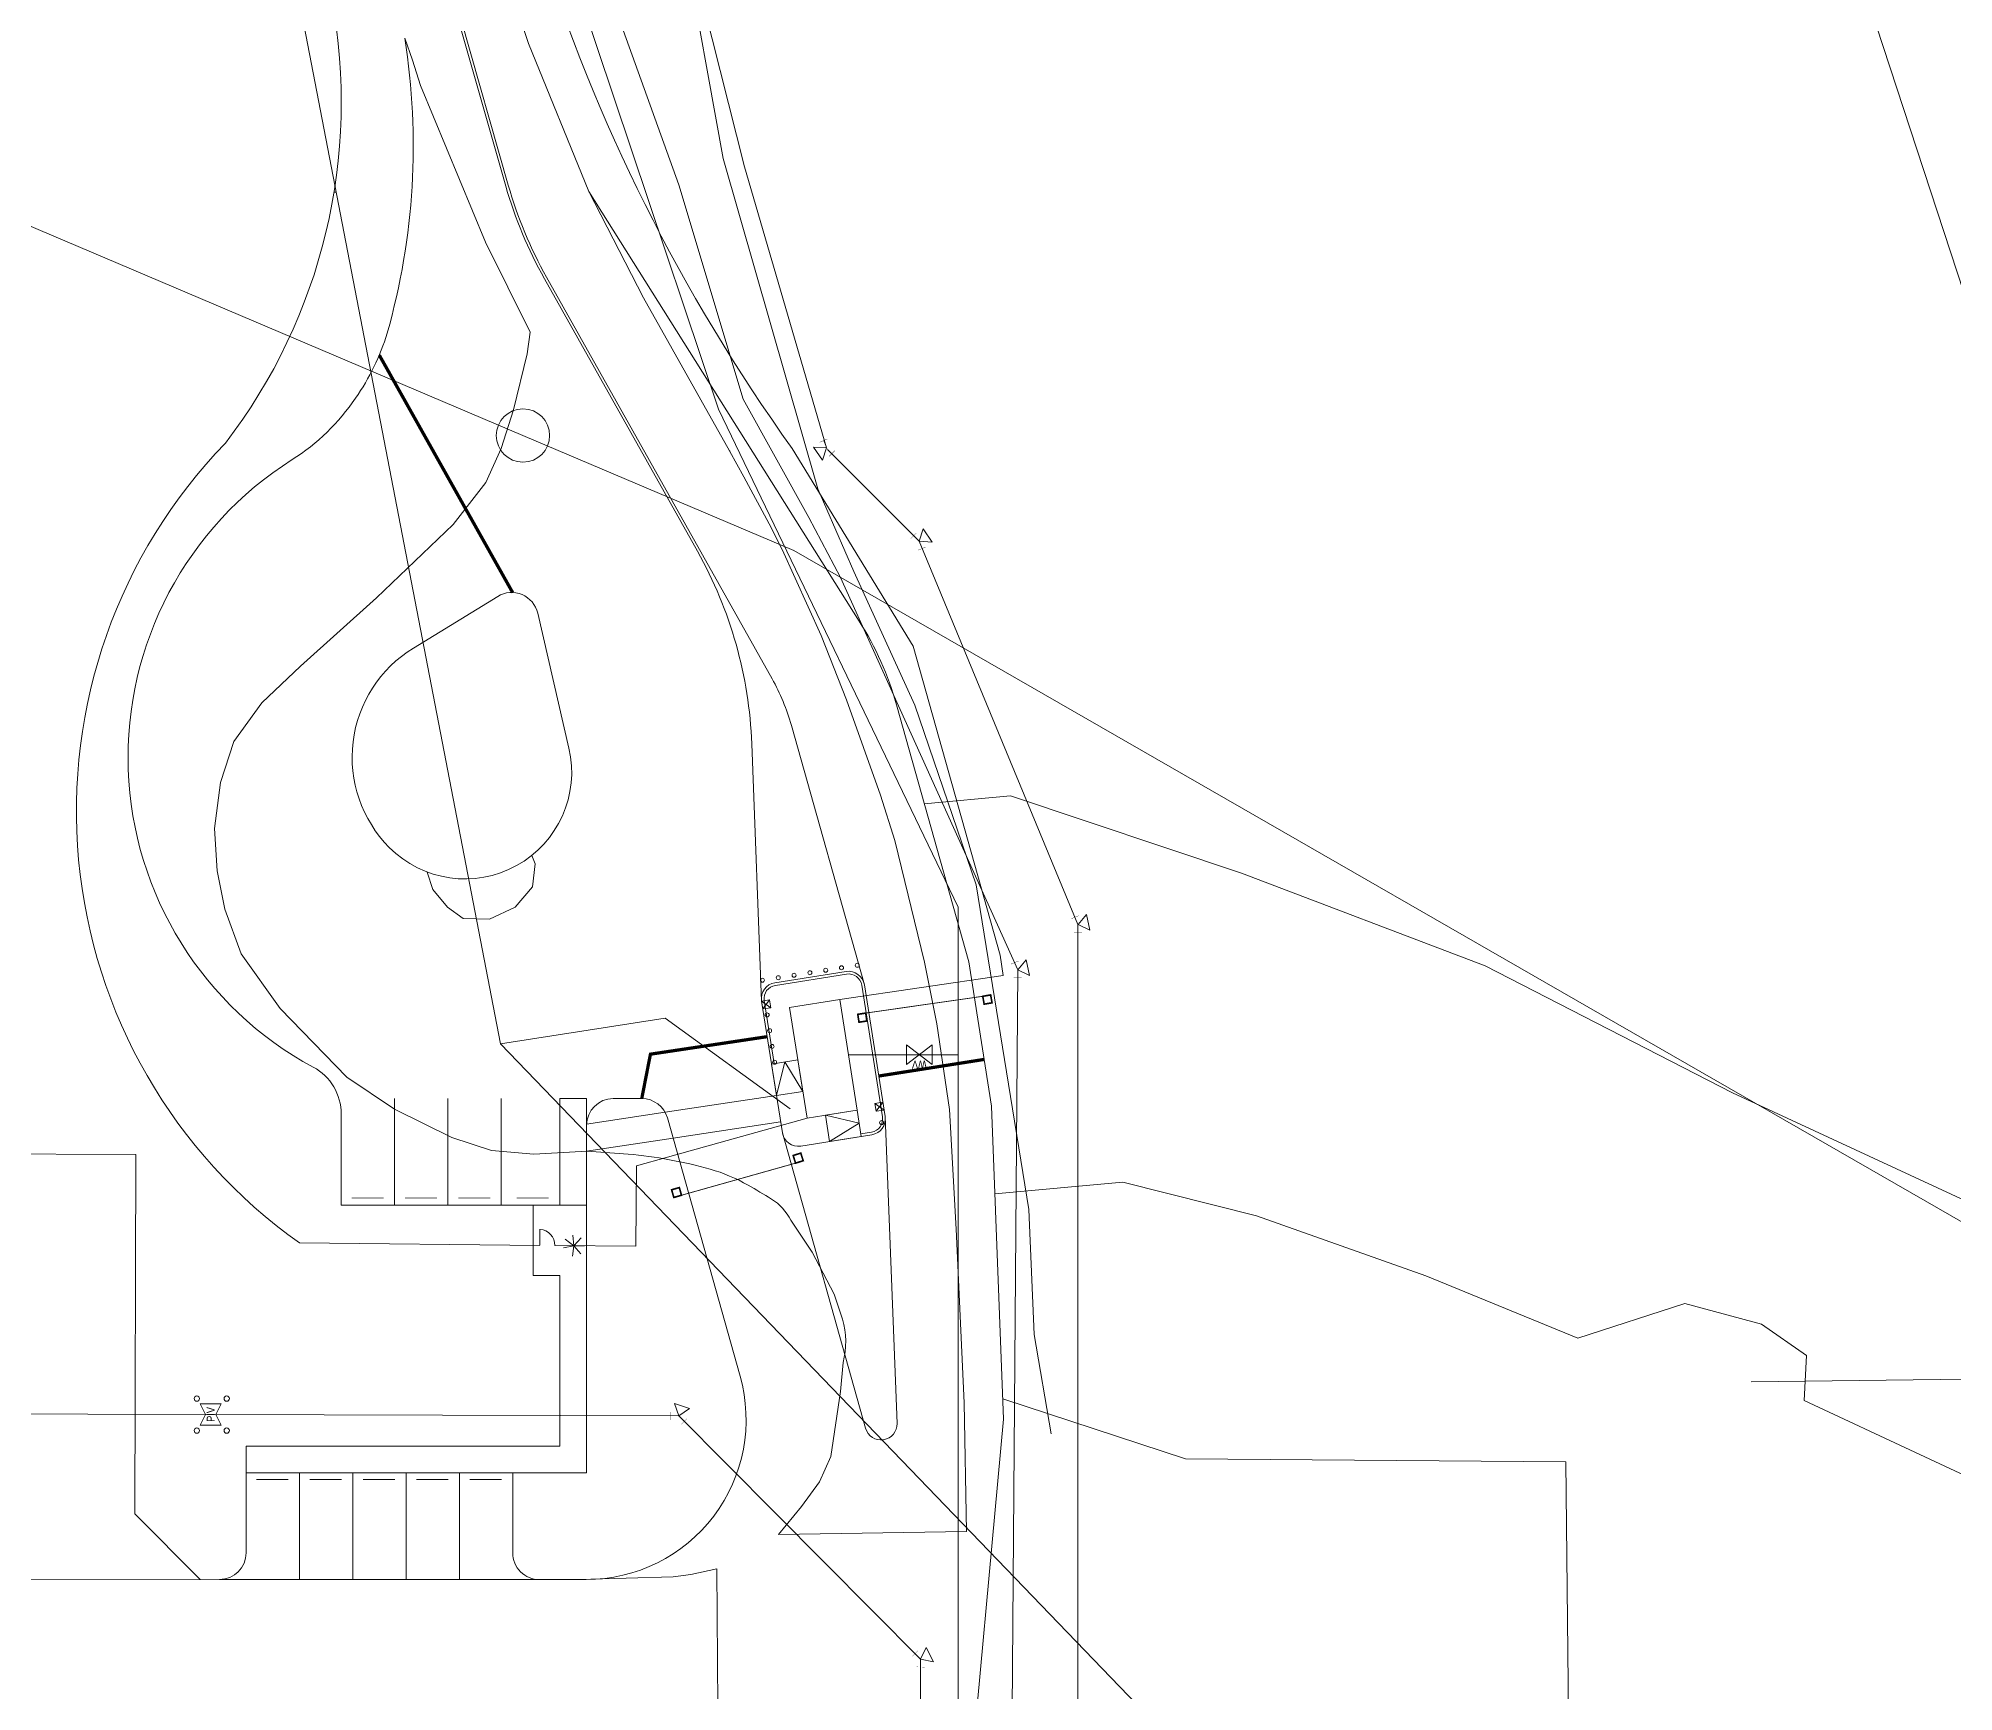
# Model space of a CAD drawing. Header units: feet. Extents: x 2383389 to 2386040, y 1992760 to 1995674.
# Drawn here: x 2384321.3 to 2384680.4, y 1994874.5 to 1995184.6 of the extents above; entities that cross this region are included whole.
import ezdxf
from ezdxf.enums import TextEntityAlignment as Align
from ezdxf.lldxf.tags import DXFTag

# ---------------------------------------------------------------- set-up
doc = ezdxf.new("R2010")
doc.units = ezdxf.units.FT
doc.header["$MEASUREMENT"] = 0
doc.linetypes.add('PHANTOM2', pattern=[1.25, 0.625, -0.125, 0.125, -0.125, 0.125, -0.125])
doc.layers.add('0 Feature Lines', color=90, linetype='Continuous')
doc.layers.add('CJ-TOPO-PIPE', color=11, linetype='PHANTOM2')
for name, color, linetype, lineweight, true_color in [('C-ANNO-PATT-ASPH', 1, 'Continuous', 0, 0xff0000), ('C-BLDG', 7, 'Continuous', 0, 0x2093fe), ('C-BLRD', 7, 'Continuous', 0, 0xff7fbf), ('C-EQUIP-GATE', 1, 'Continuous', 0, 0xff0000), ('C-FENC', 1, 'Fence', 0, 0xff0000), ('C-PRKG-CONC', 1, 'Continuous', 0, 0xff0000), ('C-PRKG-CURB-FACE', 2, 'Continuous', 0, 0xffff00), ('C-PRKG-STRP', 7, 'Continuous', 0, 0xadadad), ('C-SSWR-PIPE-06IN', 7, "UT-SWR6''", 0, 0x3f7f00), ('C-SSWR-PIPE-12IN', 7, "UT-SWR12''", 0, 0x3f7f00), ('C-SWLK', 1, 'Continuous', 0, 0xff0000), ('C-WATR-PIPE-02IN', 150, "UT-WATER2''", 0, 0x007fff), ('C-WATR-PIPE-10IN', 150, "UT-WATER10''", 0, 0x007fff), ('C-WATR-STRC', 150, 'Continuous', 0, 0x007fff), ('JM-ROAD', 5, 'Continuous', 0, 0x0000ff), ('V-COMM-FIBR-OPTC-UNDR', 30, 'UT-FO-X', 0, 0xff7f00), ('V-ESMT-UTIL', 1, 'DASHED8', 0, 0xff0000), ('V-PRKG-ASPH', 2, 'DASHED4', 0, 0xffff00), ('V-PRKG-GRVL', 7, 'DASHED4', 0, 0xadadad), ('V-STRM-PIPE', 100, 'UT-DRN-X', 0, 0x00ff3f)]:
    doc.layers.add(name, color=color, linetype=linetype, lineweight=lineweight, true_color=true_color)
for name, color, linetype, lineweight in [('C-FIRE-PIPE-06IN', 150, "UT-FIRE6''", 0), ('C-FIRE-PIPE-08IN', 150, 'UT-FIRE8', 0), ('C-FIRE-PIPE-12IN', 140, "UT-FIRE12''", 0), ('C-FIRE-STRC', 140, 'Continuous', 0), ('V-WATR-PIPE', 140, 'UT-WATR-X', 0)]:
    doc.layers.add(name, color=color, linetype=linetype, lineweight=lineweight)
doc.styles.add('_sys_ls_Arial Narrow', font='ARIALN.TTF', dxfattribs={"height": 1})
doc.styles.add('PFI_100', font='ARIALN.TTF', dxfattribs={"height": 0.03048})
tags = doc.linetypes.add('DASHED4', pattern=[0.1875, 0.125, -0.0625]).pattern_tags.tags
tags[6:7] = [DXFTag(74, 4), DXFTag(75, 0), DXFTag(340, '0'), DXFTag(46, 0.03937), DXFTag(50, 0.0), DXFTag(44, 0.0), DXFTag(45, 0.0)]
tags[4:5] = [DXFTag(74, 4), DXFTag(75, 0), DXFTag(340, '0'), DXFTag(46, 0.03937), DXFTag(50, 0.0), DXFTag(44, 0.0), DXFTag(45, 0.0)]
tags = doc.linetypes.add('DASHED8', pattern=[0.09375, 0.0625, -0.03125]).pattern_tags.tags
tags[6:7] = [DXFTag(74, 4), DXFTag(75, 0), DXFTag(340, '0'), DXFTag(46, 0.03937), DXFTag(50, 0.0), DXFTag(44, 0.0), DXFTag(45, 0.0)]
tags[4:5] = [DXFTag(74, 4), DXFTag(75, 0), DXFTag(340, '0'), DXFTag(46, 0.03937), DXFTag(50, 0.0), DXFTag(44, 0.0), DXFTag(45, 0.0)]
tags = doc.linetypes.add('Fence', pattern=[393.7, 393.7]).pattern_tags.tags
tags[4:5] = [DXFTag(74, 4), DXFTag(75, 0), DXFTag(340, '0'), DXFTag(46, 0.03937), DXFTag(50, 0.0), DXFTag(44, 0.0), DXFTag(45, 0.0)]
tags = doc.linetypes.add('UT-DRN-X', pattern='A,0.125,-0.0625,0.125,-0.0625,0.125,-0.0625,0.125,-0.0625,0.125,-0.0625,["D",_sys_ls_Arial Narrow,S=0.1,R=0,X=0,Y=-0.04],-0.15', length=1.0875).pattern_tags.tags
tags[31:32] = [DXFTag(74, 4), DXFTag(75, 0), DXFTag(340, '0'), DXFTag(46, 0.03937), DXFTag(50, 0.0), DXFTag(44, 0.0), DXFTag(45, 0.0)]
tags[20:21] = [DXFTag(74, 4), DXFTag(75, 0), DXFTag(340, '0'), DXFTag(46, 0.03937), DXFTag(50, 0.0), DXFTag(44, 0.0), DXFTag(45, 0.0)]
tags[18:19] = [DXFTag(74, 4), DXFTag(75, 0), DXFTag(340, '0'), DXFTag(46, 0.03937), DXFTag(50, 0.0), DXFTag(44, 0.0), DXFTag(45, 0.0)]
tags[16:17] = [DXFTag(74, 4), DXFTag(75, 0), DXFTag(340, '0'), DXFTag(46, 0.03937), DXFTag(50, 0.0), DXFTag(44, 0.0), DXFTag(45, 0.0)]
tags[14:15] = [DXFTag(74, 4), DXFTag(75, 0), DXFTag(340, '0'), DXFTag(46, 0.03937), DXFTag(50, 0.0), DXFTag(44, 0.0), DXFTag(45, 0.0)]
tags[12:13] = [DXFTag(74, 4), DXFTag(75, 0), DXFTag(340, '0'), DXFTag(46, 0.03937), DXFTag(50, 0.0), DXFTag(44, 0.0), DXFTag(45, 0.0)]
tags[10:11] = [DXFTag(74, 4), DXFTag(75, 0), DXFTag(340, '0'), DXFTag(46, 0.03937), DXFTag(50, 0.0), DXFTag(44, 0.0), DXFTag(45, 0.0)]
tags[8:9] = [DXFTag(74, 4), DXFTag(75, 0), DXFTag(340, '0'), DXFTag(46, 0.03937), DXFTag(50, 0.0), DXFTag(44, 0.0), DXFTag(45, 0.0)]
tags[6:7] = [DXFTag(74, 4), DXFTag(75, 0), DXFTag(340, '0'), DXFTag(46, 0.03937), DXFTag(50, 0.0), DXFTag(44, 0.0), DXFTag(45, 0.0)]
tags[4:5] = [DXFTag(74, 4), DXFTag(75, 0), DXFTag(340, '0'), DXFTag(46, 0.03937), DXFTag(50, 0.0), DXFTag(44, 0.0), DXFTag(45, 0.0)]
tags = doc.linetypes.add("UT-FIRE12''", pattern='A,1.25,-0.05,["12\'\'F",_sys_ls_Arial Narrow,S=0.1,R=0,X=-0.05,Y=-0.04],-0.2', length=1.5).pattern_tags.tags
tags[15:16] = [DXFTag(74, 4), DXFTag(75, 0), DXFTag(340, '0'), DXFTag(46, 0.03937), DXFTag(50, 0.0), DXFTag(44, 0.0), DXFTag(45, 0.0)]
tags[4:5] = [DXFTag(74, 4), DXFTag(75, 0), DXFTag(340, '0'), DXFTag(46, 0.03937), DXFTag(50, 0.0), DXFTag(44, 0.0), DXFTag(45, 0.0)]
tags = doc.linetypes.add("UT-FIRE6''", pattern='A,1.25,-0.05,["6\'\'F",_sys_ls_Arial Narrow,S=0.1,R=0,X=-0.025,Y=-0.04],-0.2', length=1.5).pattern_tags.tags
tags[15:16] = [DXFTag(74, 4), DXFTag(75, 0), DXFTag(340, '0'), DXFTag(46, 0.03937), DXFTag(50, 0.0), DXFTag(44, 0.0), DXFTag(45, 0.0)]
tags[4:5] = [DXFTag(74, 4), DXFTag(75, 0), DXFTag(340, '0'), DXFTag(46, 0.03937), DXFTag(50, 0.0), DXFTag(44, 0.0), DXFTag(45, 0.0)]
tags = doc.linetypes.add('UT-FIRE8', pattern='A,1.25,-0.05,["8\'\'F",_sys_ls_Arial Narrow,S=0.1,R=0,X=-0.025,Y=-0.04],-0.2', length=1.5).pattern_tags.tags
tags[15:16] = [DXFTag(74, 4), DXFTag(75, 0), DXFTag(340, '0'), DXFTag(46, 0.03937), DXFTag(50, 0.0), DXFTag(44, 0.0), DXFTag(45, 0.0)]
tags[4:5] = [DXFTag(74, 4), DXFTag(75, 0), DXFTag(340, '0'), DXFTag(46, 0.03937), DXFTag(50, 0.0), DXFTag(44, 0.0), DXFTag(45, 0.0)]
tags = doc.linetypes.add('UT-FO-X', pattern='A,0.125,-0.0625,0.125,-0.0625,0.125,-0.0625,0.125,-0.0625,0.125,-0.0625,["FO",_sys_ls_Arial Narrow,S=0.1,R=0,X=-0.025,Y=-0.04],-0.25', length=1.1875).pattern_tags.tags
tags[31:32] = [DXFTag(74, 4), DXFTag(75, 0), DXFTag(340, '0'), DXFTag(46, 0.03937), DXFTag(50, 0.0), DXFTag(44, 0.0), DXFTag(45, 0.0)]
tags[20:21] = [DXFTag(74, 4), DXFTag(75, 0), DXFTag(340, '0'), DXFTag(46, 0.03937), DXFTag(50, 0.0), DXFTag(44, 0.0), DXFTag(45, 0.0)]
tags[18:19] = [DXFTag(74, 4), DXFTag(75, 0), DXFTag(340, '0'), DXFTag(46, 0.03937), DXFTag(50, 0.0), DXFTag(44, 0.0), DXFTag(45, 0.0)]
tags[16:17] = [DXFTag(74, 4), DXFTag(75, 0), DXFTag(340, '0'), DXFTag(46, 0.03937), DXFTag(50, 0.0), DXFTag(44, 0.0), DXFTag(45, 0.0)]
tags[14:15] = [DXFTag(74, 4), DXFTag(75, 0), DXFTag(340, '0'), DXFTag(46, 0.03937), DXFTag(50, 0.0), DXFTag(44, 0.0), DXFTag(45, 0.0)]
tags[12:13] = [DXFTag(74, 4), DXFTag(75, 0), DXFTag(340, '0'), DXFTag(46, 0.03937), DXFTag(50, 0.0), DXFTag(44, 0.0), DXFTag(45, 0.0)]
tags[10:11] = [DXFTag(74, 4), DXFTag(75, 0), DXFTag(340, '0'), DXFTag(46, 0.03937), DXFTag(50, 0.0), DXFTag(44, 0.0), DXFTag(45, 0.0)]
tags[8:9] = [DXFTag(74, 4), DXFTag(75, 0), DXFTag(340, '0'), DXFTag(46, 0.03937), DXFTag(50, 0.0), DXFTag(44, 0.0), DXFTag(45, 0.0)]
tags[6:7] = [DXFTag(74, 4), DXFTag(75, 0), DXFTag(340, '0'), DXFTag(46, 0.03937), DXFTag(50, 0.0), DXFTag(44, 0.0), DXFTag(45, 0.0)]
tags[4:5] = [DXFTag(74, 4), DXFTag(75, 0), DXFTag(340, '0'), DXFTag(46, 0.03937), DXFTag(50, 0.0), DXFTag(44, 0.0), DXFTag(45, 0.0)]
tags = doc.linetypes.add("UT-SWR12''", pattern='A,1.25,-0.1,["12\'\' SS",_sys_ls_Arial Narrow,S=0.1,R=0,X=-0.09,Y=-0.04],-0.325', length=1.675).pattern_tags.tags
tags[15:16] = [DXFTag(74, 4), DXFTag(75, 0), DXFTag(340, '0'), DXFTag(46, 0.03937), DXFTag(50, 0.0), DXFTag(44, 0.0), DXFTag(45, 0.0)]
tags[4:5] = [DXFTag(74, 4), DXFTag(75, 0), DXFTag(340, '0'), DXFTag(46, 0.03937), DXFTag(50, 0.0), DXFTag(44, 0.0), DXFTag(45, 0.0)]
tags = doc.linetypes.add("UT-SWR6''", pattern='A,1.25,-0.1,["6\'\' SS",_sys_ls_Arial Narrow,S=0.1,R=0,X=-0.08,Y=-0.04],-0.25', length=1.6).pattern_tags.tags
tags[15:16] = [DXFTag(74, 4), DXFTag(75, 0), DXFTag(340, '0'), DXFTag(46, 0.03937), DXFTag(50, 0.0), DXFTag(44, 0.0), DXFTag(45, 0.0)]
tags[4:5] = [DXFTag(74, 4), DXFTag(75, 0), DXFTag(340, '0'), DXFTag(46, 0.03937), DXFTag(50, 0.0), DXFTag(44, 0.0), DXFTag(45, 0.0)]
tags = doc.linetypes.add("UT-WATER10''", pattern='A,1.25,-0.05,["10\'\'W",_sys_ls_Arial Narrow,S=0.1,R=0,X=-0.025,Y=-0.04],-0.3', length=1.6).pattern_tags.tags
tags[15:16] = [DXFTag(74, 4), DXFTag(75, 0), DXFTag(340, '0'), DXFTag(46, 0.03937), DXFTag(50, 0.0), DXFTag(44, 0.0), DXFTag(45, 0.0)]
tags[4:5] = [DXFTag(74, 4), DXFTag(75, 0), DXFTag(340, '0'), DXFTag(46, 0.03937), DXFTag(50, 0.0), DXFTag(44, 0.0), DXFTag(45, 0.0)]
tags = doc.linetypes.add("UT-WATER2''", pattern='A,1.25,-0.05,["2\'\'W",_sys_ls_Arial Narrow,S=0.1,R=0,X=-0.025,Y=-0.04],-0.2', length=1.5).pattern_tags.tags
tags[15:16] = [DXFTag(74, 4), DXFTag(75, 0), DXFTag(340, '0'), DXFTag(46, 0.03937), DXFTag(50, 0.0), DXFTag(44, 0.0), DXFTag(45, 0.0)]
tags[4:5] = [DXFTag(74, 4), DXFTag(75, 0), DXFTag(340, '0'), DXFTag(46, 0.03937), DXFTag(50, 0.0), DXFTag(44, 0.0), DXFTag(45, 0.0)]
tags = doc.linetypes.add('UT-WATR-X', pattern='A,0.125,-0.0625,0.125,-0.0625,0.125,-0.0625,0.125,-0.0625,0.125,-0.0625,["W",_sys_ls_Arial Narrow,S=0.1,R=0,X=-0.01,Y=-0.04],-0.15', length=1.0875).pattern_tags.tags
tags[31:32] = [DXFTag(74, 4), DXFTag(75, 0), DXFTag(340, '0'), DXFTag(46, 0.03937), DXFTag(50, 0.0), DXFTag(44, 0.0), DXFTag(45, 0.0)]
tags[20:21] = [DXFTag(74, 4), DXFTag(75, 0), DXFTag(340, '0'), DXFTag(46, 0.03937), DXFTag(50, 0.0), DXFTag(44, 0.0), DXFTag(45, 0.0)]
tags[18:19] = [DXFTag(74, 4), DXFTag(75, 0), DXFTag(340, '0'), DXFTag(46, 0.03937), DXFTag(50, 0.0), DXFTag(44, 0.0), DXFTag(45, 0.0)]
tags[16:17] = [DXFTag(74, 4), DXFTag(75, 0), DXFTag(340, '0'), DXFTag(46, 0.03937), DXFTag(50, 0.0), DXFTag(44, 0.0), DXFTag(45, 0.0)]
tags[14:15] = [DXFTag(74, 4), DXFTag(75, 0), DXFTag(340, '0'), DXFTag(46, 0.03937), DXFTag(50, 0.0), DXFTag(44, 0.0), DXFTag(45, 0.0)]
tags[12:13] = [DXFTag(74, 4), DXFTag(75, 0), DXFTag(340, '0'), DXFTag(46, 0.03937), DXFTag(50, 0.0), DXFTag(44, 0.0), DXFTag(45, 0.0)]
tags[10:11] = [DXFTag(74, 4), DXFTag(75, 0), DXFTag(340, '0'), DXFTag(46, 0.03937), DXFTag(50, 0.0), DXFTag(44, 0.0), DXFTag(45, 0.0)]
tags[8:9] = [DXFTag(74, 4), DXFTag(75, 0), DXFTag(340, '0'), DXFTag(46, 0.03937), DXFTag(50, 0.0), DXFTag(44, 0.0), DXFTag(45, 0.0)]
tags[6:7] = [DXFTag(74, 4), DXFTag(75, 0), DXFTag(340, '0'), DXFTag(46, 0.03937), DXFTag(50, 0.0), DXFTag(44, 0.0), DXFTag(45, 0.0)]
tags[4:5] = [DXFTag(74, 4), DXFTag(75, 0), DXFTag(340, '0'), DXFTag(46, 0.03937), DXFTag(50, 0.0), DXFTag(44, 0.0), DXFTag(45, 0.0)]

msp = doc.modelspace()

# ---------------------------------------------------------------- linework, layer by layer
at = {"layer": '0 Feature Lines', "lineweight": 5}
msp.add_line((2384377.1754, 1995155.70974, 285), (2384376.75056, 1995155.71345, 285), dxfattribs=at)
msp.add_circle((2384412.188, 1995110.068), 5, dxfattribs=at)
at = {"layer": 'C-ANNO-PATT-ASPH'}
for points in [[(2384390.03339, 1995184.55279), (2384391.44585, 1995180.44903), (2384392.96935, 1995175.72593), (2384405.19145, 1995146.29953), (2384413.54095, 1995129.45563), (2384412.95895, 1995125.37003), (2384410.40355, 1995114.91233), (2384408.07795, 1995107.62563), (2384405.23085, 1995101.24883), (2384399.10525, 1995093.39933), (2384384.73365, 1995079.65453), (2384370.44965, 1995066.82293), (2384363.20455, 1995059.90963), (2384357.99105, 1995052.66853), (2384355.47735, 1995045.02983), (2384354.36015, 1995036.36453), (2384354.87215, 1995028.44463), (2384356.30655, 1995021.23513), (2384359.37875, 1995012.89593), (2384366.64045, 1995002.60013), (2384379.16885, 1994989.72223), (2384388.10625, 1994983.71243), (2384398.81726, 1994978.42155), (2384406.30125, 1994976.00143), (2384414.21465, 1994975.30263), (2384424.19985, 1994975.84773), (2384431.90345, 1994975.30263, -0.047203698), (2384447.28285, 1994972.48453, -0.061271443), (2384454.41155, 1994969.48773, -0.007923908), (2384458.78905, 1994966.88633, -0.142788429), (2384462.39195, 1994962.90143), (2384466.38185, 1994956.91163), (2384470.53145, 1994949.05823), (2384472.08245, 1994944.38613, -0.132995438), (2384472.21545, 1994936.21333), (2384471.74184, 1994930.79928), (2384469.89905, 1994918.57863), (2384467.80765, 1994913.88153), (2384464.41805, 1994909.24183), (2384460.11225, 1994903.95263)], [(2384495.33423, 1994904.53634), (2384494.9344, 1994928.6546), (2384493.4329, 1994961.2108), (2384492.177, 1994983.6542), (2384489.7936, 1994999.7249), (2384487.4795, 1995011.3052), (2384481.9188, 1995034.0922), (2384479.2436, 1995042.6111), (2384472.8666, 1995060.4948), (2384468.0847, 1995072.591), (2384460.7862, 1995088.6831), (2384458.348, 1995093.5215), (2384453.6224, 1995102.3345), (2384450.97767, 1995107.07263, 0.000543067), (2384450.92463, 1995107.16741), (2384434.8113, 1995135.8884), (2384424.5563, 1995155.851)]]:
    msp.add_lwpolyline(points, format="xyb", dxfattribs=at)
at = {"layer": 'C-ANNO-PATT-ASPH', "flags": 128}
for points in [[(2384394.25271, 1995028.20562), (2384395.2625, 1995024.9211), (2384398.0605, 1995021.6074), (2384400.9517, 1995019.5071), (2384405.9415, 1995019.3671), (2384410.6981, 1995021.6074), (2384413.9624, 1995025.4345), (2384414.4754, 1995029.7283), (2384413.846, 1995031.325)], [(2384460.11225, 1994903.95263), (2384495.33423, 1994904.53634)], [(2384448.7416, 1994871.6912), (2384448.53075, 1994897.53143)], [(2384355.28097, 1994895.53626), (2384415.41389, 1994895.54348)]]:
    msp.add_lwpolyline(points, dxfattribs=at)
at = {"layer": 'C-ANNO-PATT-ASPH'}
msp.add_lwpolyline([(2384448.53075, 1994897.53143), (2384443.68425, 1994896.46223), (2384440.35245, 1994896.04643), (2384422.72075, 1994895.54443), (2384415.41389, 1994895.54348)], dxfattribs=at)
at = {"layer": 'C-BLDG'}
msp.add_lwpolyline([(2384471.56566, 1995004.30741), (2384474.83597, 1994983.56361), (2384465.45188, 1994982.08419), (2384462.18156, 1995002.82798)], close=True, dxfattribs=at)
at = {"layer": 'C-BLRD'}
for centre in [(2384457.0895, 1995007.92241), (2384460.0529, 1995008.3896), (2384463.0163, 1995008.85678), (2384465.9797, 1995009.32397), (2384468.9431, 1995009.79116), (2384471.9065, 1995010.25835), (2384474.8699, 1995010.72553), (2384457.97138, 1995001.42271), (2384458.43857, 1994998.45931), (2384458.90575, 1994995.49591), (2384459.37294, 1994992.53252), (2384479.42344, 1994981.23067)]:
    msp.add_circle(centre, 0.375, dxfattribs=at)
at = {"layer": 'C-EQUIP-GATE'}
for q in [(2384419.7549, 1994957.7537), (2384420.11512, 1994959.34027), (2384421.48022, 1994956.15648), (2384421.53521, 1994960.13419), (2384423.07543, 1994959.61009), (2384423.71656, 1994958.1148), (2384423.03434, 1994956.6378)]:
    msp.add_line((2384421.71675, 1994958.14244), q, dxfattribs=at)
at = {"layer": 'C-FENC'}
msp.add_line((2384415.32125, 1994958.20859), (2384415.36159, 1994961.20838), dxfattribs=at)
at = {"layer": 'C-FENC', "flags": 128}
for points in [[(2384415.0469, 1995202.98031, 0.079448569), (2384462.66896, 1995107.61602)], [(2384376.31581, 1995191.85093, -0.213289821), (2384356.39133, 1995108.646, 0.459297899), (2384370.25656, 1994958.65802), (2384415.32122, 1994958.20652)]]:
    msp.add_lwpolyline(points, format="xyb", dxfattribs=at)
for points in [[(2384502.2362, 1995008.8258), (2384501.6375, 1995012.62344), (2384485.34113, 1995070.59492), (2384462.66896, 1995107.61602)], [(2384458.66076, 1995002.76792), (2384456.93874, 1995004.00673)], [(2384457.18035, 1995002.52632), (2384458.41915, 1995004.24834)], [(2384478.1826, 1994984.83513), (2384479.89157, 1994983.57837)], [(2384479.66546, 1994985.06123), (2384478.40871, 1994983.35226)], [(2384418.17525, 1994958.17793), (2384433.34253, 1994958.02597), (2384433.49343, 1994973.08707), (2384439.26892, 1994974.71302)]]:
    msp.add_lwpolyline(points, dxfattribs=at)
at = {"layer": 'C-FENC', "ltscale": 0.2, "flags": 128}
for points in [[(2384502.2362, 1995008.8258), (2384471.5661, 1995004.3192)], [(2384465.45188, 1994982.08419), (2384439.26892, 1994974.71302)]]:
    msp.add_lwpolyline(points, dxfattribs=at)
at = {"layer": 'C-FENC', "const_width": 0.1524, "flags": 128}
for points in [[(2384476.44183, 1995001.75752), (2384498.43001, 1995004.91255)], [(2384441.90987, 1994967.60118), (2384463.29206, 1994973.6208)]]:
    msp.add_lwpolyline(points, dxfattribs=at)
at = {"layer": 'C-FENC', "const_width": 0.3048, "flags": 128}
for points in [[(2384499.87277, 1995005.16436), (2384500.13021, 1995003.68662), (2384498.65246, 1995003.42918), (2384498.39502, 1995004.90692)], [(2384476.44183, 1995001.75752), (2384476.66429, 1995000.27415), (2384475.18712, 1995000.04705), (2384474.95924, 1995001.52964)], [(2384464.27354, 1994975.50141), (2384464.72311, 1994974.07037), (2384463.29206, 1994973.6208), (2384462.84249, 1994975.05185)], [(2384441.49424, 1994969.0424), (2384441.90987, 1994967.60118), (2384440.4754, 1994967.18176), (2384440.05451, 1994968.6215)]]:
    msp.add_lwpolyline(points, close=True, dxfattribs=at)
at = {"layer": 'C-FENC', "flags": 128}
for points in [[(2384458.41915, 1995004.24834), (2384458.66076, 1995002.76792), (2384457.18035, 1995002.52632), (2384456.93874, 1995004.00673)], [(2384478.40871, 1994983.35226), (2384478.1826, 1994984.83513), (2384479.66546, 1994985.06123), (2384479.89157, 1994983.57837)]]:
    msp.add_lwpolyline(points, close=True, dxfattribs=at)
at = {"layer": 'C-FENC'}
msp.add_arc((2384415.17544, 1994958.21147), 3, 359.229583, 86.4432734, dxfattribs=at)
at = {"layer": 'C-FIRE-PIPE-06IN'}
for p, q in [((2384355.62373, 1994928.46009), (2384351.64123, 1994928.46009)), ((2384352.64147, 1994926.46884), (2384351.64123, 1994928.46009)), ((2384352.64147, 1994926.46884), (2384351.64123, 1994924.47759)), ((2384355.62373, 1994924.47759), (2384351.64123, 1994924.47759))]:
    msp.add_line(p, q, dxfattribs=at)
msp.add_lwpolyline([(2384355.62373, 1994924.47759), (2384354.60017, 1994926.46884), (2384355.62373, 1994928.46009)], dxfattribs=at)
at = {"layer": 'C-FIRE-PIPE-06IN', "const_width": 0.06096, "flags": 128}
for points in [[(2384439.92797, 1994926.98339), (2384439.92498, 1994925.48339)], [(2384439.92647, 1994926.23339), (2384441.41053, 1994926.23043)], [(2384442.4298, 1994925.18662), (2384441.3825, 1994926.23811)], [(2384441.89841, 1994924.65735), (2384442.96119, 1994925.71589)], [(2384486.2345, 1994882.17475), (2384485.17172, 1994881.11621)], [(2384485.70311, 1994881.64548), (2384486.7504, 1994880.594)], [(2384485.98305, 1994879.13668), (2384487.48305, 1994879.13369)], [(2384486.73305, 1994879.13518), (2384486.73601, 1994880.61924)]]:
    msp.add_lwpolyline(points, dxfattribs=at)
at = {"layer": 'C-FIRE-PIPE-06IN', "flags": 128}
for points in [[(2384443.42172, 1994927.58835), (2384441.41053, 1994926.23043), (2384440.60324, 1994928.51891), (2384443.42172, 1994927.58835)], [(2384489.13273, 1994880.13207), (2384486.7504, 1994880.594), (2384487.79776, 1994882.78304), (2384489.13273, 1994880.13207)]]:
    msp.add_lwpolyline(points, dxfattribs=at)
at = {"layer": 'C-FIRE-PIPE-08IN', "flags": 128}
msp.add_lwpolyline([(2384503.55902, 1994826.64698), (2384486.57859, 1994826.64698), (2384486.73599, 1994880.60847), (2384441.39689, 1994926.21284), (2384308.3814, 1994926.60083)], dxfattribs=at)
at = {"layer": 'C-FIRE-PIPE-12IN'}
msp.add_lwpolyline([(2384803.2604, 1993921.86638), (2384485.95768, 1993922.79192), (2384487.72076, 1994527.23001), (2384501.53667, 1994560.58457), (2384504.95157, 1995009.85291), (2384471.707, 1995083.419)], dxfattribs=at)
at = {"layer": 'C-FIRE-PIPE-12IN', "const_width": 0.06096, "flags": 128}
for points in [[(2384505.08816, 1995011.52383), (2384503.69956, 1995010.95654)], [(2384504.20157, 1995008.41113), (2384505.70157, 1995008.41113)], [(2384504.39386, 1995011.24019), (2384504.95512, 1995009.86635)], [(2384504.95157, 1995008.41113), (2384504.95157, 1995009.89519)]]:
    msp.add_lwpolyline(points, dxfattribs=at)
at = {"layer": 'C-FIRE-PIPE-12IN', "flags": 128}
msp.add_lwpolyline([(2384507.15351, 1995008.81941), (2384504.96601, 1995009.86997), (2384506.53391, 1995011.72214), (2384507.15351, 1995008.81941)], dxfattribs=at)
at = {"layer": 'C-FIRE-STRC'}
for centre in [(2384351.0396, 1994929.46884), (2384356.63248, 1994929.46884), (2384351.0396, 1994923.46884), (2384356.63248, 1994923.46884)]:
    msp.add_circle(centre, 0.5, dxfattribs=at)
at = {"layer": 'C-PRKG-CONC'}
msp.add_lwpolyline([(2384459.28789, 1994992.28644), (2384457.42501, 1995004.1028, -0.414213562), (2384459.50518, 1995006.96162), (2384472.84048, 1995009.06397, -0.414213562), (2384475.6993, 1995006.98379), (2384479.59253, 1994982.2888, -0.414213562), (2384477.51236, 1994979.42997), (2384475.53676, 1994979.11852)], format="xyb", dxfattribs=at)
at = {"layer": 'C-PRKG-CONC', "elevation": 288.99016}
msp.add_lwpolyline([(2384339.40783, 1994907.87514), (2384339.60436, 1994975.25299), (2384309.60449, 1994975.34049)], dxfattribs=at)
at = {"layer": 'C-PRKG-CONC', "const_width": 0.1524, "flags": 128}
for points in [[(2384380.09353, 1994967.0981), (2384386.0935, 1994967.08018)], [(2384390.09353, 1994967.0981), (2384396.0935, 1994967.08018)], [(2384400.09353, 1994967.0981), (2384406.0935, 1994967.08018)], [(2384410.98119, 1994967.0981), (2384416.98116, 1994967.08018)], [(2384362.20805, 1994914.30165), (2384368.20802, 1994914.28373)], [(2384372.20761, 1994914.30296), (2384378.20758, 1994914.28504)], [(2384382.20761, 1994914.30436), (2384388.20758, 1994914.28644)], [(2384392.20761, 1994914.30576), (2384398.20758, 1994914.28784)], [(2384402.20761, 1994914.30725), (2384408.20758, 1994914.28933)]]:
    msp.add_lwpolyline(points, dxfattribs=at)
at = {"layer": 'C-PRKG-CONC', "flags": 128}
msp.add_lwpolyline([(2384339.40783, 1994907.87514), (2384351.67544, 1994895.53575)], dxfattribs=at)
at = {"layer": 'C-PRKG-CURB-FACE', "flags": 128}
msp.add_lwpolyline([(2384390.03339, 1995184.55279, -0.108826369), (2384386.73693, 1995129.28411, -0.079620602), (2384380.78481, 1995117.07882, -0.104523503), (2384368.92258, 1995105.54802, 0.574133377), (2384372.85572, 1994991.62079, -0.275917245), (2384378.1149, 1994982.81598), (2384378.1149, 1994965.73251), (2384424.1149, 1994965.73251), (2384424.1149, 1994980.73251, -0.414213562), (2384429.1149, 1994985.73251), (2384434.45766, 1994985.73251, -0.335938584), (2384439.27057, 1994982.08747), (2384452.90308, 1994933.66373, -0.497031162), (2384424.02982, 1994895.53399), (2384415.28094, 1994895.53277, -0.414214213), (2384410.28024, 1994900.53208), (2384410.27817, 1994915.54386), (2384360.27817, 1994915.53697), (2384360.28027, 1994900.53696, -0.414213562), (2384355.28097, 1994895.53626)], format="xyb", dxfattribs=at)
at = {"layer": 'C-PRKG-CURB-FACE'}
msp.add_lwpolyline([(2384424.5563, 1995155.851), (2384475.23973, 1995075.26481, -0.071970327), (2384482.211, 1995059.55855), (2384495.76574, 1995011.33995), (2384500.02589, 1994984.31753), (2384502.29927, 1994925.59271), (2384495.22583, 1994848.74472), (2384495.1665, 1994822.4202), (2384494.3094, 1994785.3813), (2384494.0966, 1994773.9606), (2384494.9308, 1994745.8223), (2384495.2743, 1994711.3513), (2384495.3804, 1994675.5967), (2384495.2833, 1994640.7813), (2384495.6215, 1994565.4589)], format="xyb", dxfattribs=at)
at = {"layer": 'C-PRKG-CURB-FACE', "flags": 128}
msp.add_lwpolyline([(2384391.63191, 1995070.20462, 0.48402205), (2384387.12118, 1995032.82941, 0.755234333), (2384420.80473, 1995051.42152), (2384414.94685, 1995076.75481, 0.511960187), (2384407.4657, 1995079.89328)], format="xyb", close=True, dxfattribs=at)
at = {"layer": 'C-PRKG-CURB-FACE'}
msp.add_lwpolyline([(2384476.1932, 1995007.06166), (2384480.08643, 1994982.36666, -0.414213562), (2384477.59022, 1994978.93607), (2384464.25492, 1994976.83373, -0.414213562), (2384460.82434, 1994979.32994), (2384456.93111, 1995004.02494, -0.414213562), (2384459.42732, 1995007.45552), (2384472.76261, 1995009.55787, -0.414213562)], format="xyb", close=True, dxfattribs=at)
at = {"layer": 'C-PRKG-STRP', "flags": 128}
for points in [[(2384456.93109, 1995004.02502), (2384455.08245, 1995052.25765, 0.11889983), (2384444.89477, 1995088.36552), (2384416.20513, 1995139.45341, -0.058553765), (2384408.97962, 1995156.7985), (2384400.11625, 1995187.88642)], [(2384400.59405, 1995188.03337), (2384409.43103, 1995157.00019, 0.058634442), (2384416.61871, 1995139.7381), (2384458.88736, 1995064.46993, -0.05948202), (2384462.51799, 1995055.70884), (2384476.1932, 1995007.06166)], [(2384460.82434, 1994979.32994), (2384476.43162, 1994923.89163, 0.884725265), (2384482.31424, 1994924.81904), (2384480.08642, 1994982.36674)]]:
    msp.add_lwpolyline(points, format="xyb", dxfattribs=at)
at = {"layer": 'C-PRKG-STRP', "const_width": 0.6096, "flags": 128}
for points in [[(2384410.24702, 1995080.62542), (2384385.24496, 1995125.14681)], [(2384458.02366, 1994997.34401), (2384436.08356, 1994994.0538), (2384434.45766, 1994985.73251)], [(2384478.89039, 1994989.95321), (2384498.64639, 1994993.0678)]]:
    msp.add_lwpolyline(points, dxfattribs=at)
at = {"layer": 'C-PRKG-STRP', "flags": 128}
for points in [[(2384388.11447, 1994985.72072), (2384388.11447, 1994965.72072)], [(2384398.11447, 1994985.72072), (2384398.11447, 1994965.72072)], [(2384408.11447, 1994985.72072), (2384408.11447, 1994965.72072)], [(2384419.11446, 1994985.72072), (2384419.11446, 1994965.72072)], [(2384419.11446, 1994985.72072), (2384424.11447, 1994985.72072)], [(2384424.11447, 1994985.72072), (2384424.1149, 1994980.73251)], [(2384438.83518, 1994983.14856), (2384459.72836, 1994986.28178)], [(2384440.32657, 1994978.31631), (2384460.46989, 1994981.33707)], [(2384370.27773, 1994915.52649), (2384370.28053, 1994895.52647)], [(2384380.27773, 1994915.52789), (2384380.28053, 1994895.52787)], [(2384390.27773, 1994915.52929), (2384390.28053, 1994895.52927)], [(2384400.27773, 1994915.53069), (2384400.28053, 1994895.53067)]]:
    msp.add_lwpolyline(points, dxfattribs=at)
at = {"layer": 'C-SSWR-PIPE-06IN', "color": 76, "linetype": "UT-SWR6''", "lineweight": 0, "true_color": 0x3f7f00}
msp.add_lwpolyline([(2384462.31067, 1994983.77628), (2384438.86902, 1995000.83322), (2384407.98472, 1994996.02338)], dxfattribs=at)
at = {"layer": 'C-SSWR-PIPE-12IN', "color": 76, "linetype": "UT-SWR12''", "lineweight": 0, "true_color": 0x3f7f00}
msp.add_lwpolyline([(2384671.89096, 1994125.1784), (2384671.95828, 1994420.52975), (2384609.06986, 1994787.16502), (2384407.98472, 1994996.02338), (2384343.845, 1995328.463)], dxfattribs=at)
at = {"layer": 'C-SWLK'}
for points in [[(2384463.73298, 1994992.98722), (2384464.66736, 1994987.06042), (2384459.72836, 1994986.28178), (2384458.79399, 1994992.20858)], [(2384475.61462, 1994978.62462), (2384469.68782, 1994977.69024), (2384468.90918, 1994982.62924), (2384474.83597, 1994983.56361)]]:
    msp.add_lwpolyline(points, close=True, dxfattribs=at)
at = {"layer": 'C-SWLK', "flags": 128}
for points in [[(2384459.72836, 1994986.28178), (2384461.26348, 1994992.5979), (2384464.66736, 1994987.06042)], [(2384464.71035, 1994987.0289), (2384464.67321, 1994987.02333)], [(2384424.11928, 1994980.94172), (2384438.83518, 1994983.14856)], [(2384468.90918, 1994982.62924), (2384475.2253, 1994981.09411), (2384469.68782, 1994977.69024)], [(2384424.1149, 1994975.88515), (2384440.33202, 1994978.31713)], [(2384424.11419, 1994965.72072), (2384424.11419, 1994915.53653), (2384410.27817, 1994915.54386)], [(2384419.11419, 1994952.52925), (2384414.11419, 1994952.52925), (2384414.11419, 1994965.72072)], [(2384419.11419, 1994952.52925), (2384419.11419, 1994920.53327)], [(2384360.27817, 1994915.53697), (2384360.27817, 1994920.54506)], [(2384419.11419, 1994920.54506), (2384360.27817, 1994920.54506)]]:
    msp.add_lwpolyline(points, dxfattribs=at)
at = {"layer": 'C-WATR-PIPE-02IN', "flags": 128}
for points in [[(2384493.78141, 1994863.17094), (2384493.78141, 1995021.64264), (2384448.83061, 1995115.01824), (2384416.23779, 1995212.33171), (2384405.61733, 1995268.76166), (2384402.95971, 1995315.67024), (2384403.4173, 1995330.76055)], [(2384473.20082, 1994993.93551), (2384493.78141, 1994993.93551)]]:
    msp.add_lwpolyline(points, dxfattribs=at)
at = {"layer": 'C-WATR-PIPE-10IN', "const_width": 0.06096, "flags": 128}
for points in [[(2384469.22681, 1995109.39262), (2384467.84099, 1995108.8186)], [(2384468.5339, 1995109.10561), (2384469.10183, 1995107.73452)], [(2384470.13179, 1995106.70533), (2384469.08751, 1995107.75981)], [(2384469.59889, 1995106.17758), (2384470.66469, 1995107.23308)], [(2384485.95401, 1995091.80404), (2384484.88821, 1995090.74855)], [(2384485.42111, 1995091.2763), (2384486.46539, 1995090.22182)], [(2384486.32609, 1995088.589), (2384487.71191, 1995089.16303)], [(2384487.019, 1995088.87601), (2384486.45107, 1995090.24711)], [(2384516.3842, 1995020.02902), (2384514.99561, 1995019.46173)], [(2384515.68991, 1995019.74538), (2384516.25117, 1995018.37154)], [(2384515.49762, 1995016.91632), (2384516.99762, 1995016.91632)]]:
    msp.add_lwpolyline(points, dxfattribs=at)
at = {"layer": 'C-WATR-PIPE-10IN', "flags": 128}
for points in [[(2384466.65582, 1995107.88577), (2384469.07884, 1995107.75229), (2384468.33908, 1995105.4411), (2384466.65582, 1995107.88577)], [(2384508.04176, 1994587.77513), (2384516.24762, 1994587.77513), (2384516.24762, 1995018.38444), (2384486.44681, 1995090.24073), (2384469.25986, 1995107.41261)], [(2384488.89709, 1995090.09586), (2384486.47407, 1995090.22934), (2384487.21382, 1995092.54053), (2384488.89709, 1995090.09586)], [(2384518.44956, 1995017.3246), (2384516.26206, 1995018.37517), (2384517.82996, 1995020.22733), (2384518.44956, 1995017.3246)]]:
    msp.add_lwpolyline(points, dxfattribs=at)
at = {"layer": 'C-WATR-STRC', "linetype": 'ByBlock', "lineweight": 0}
for p, q in [((2384484.10282, 1994992.08649), (2384488.88714, 1994995.78453)), ((2384484.10282, 1994995.78453), (2384484.10282, 1994992.08649)), ((2384488.88714, 1994992.08649), (2384484.10282, 1994995.78453)), ((2384488.88714, 1994995.78453), (2384488.88714, 1994992.08649))]:
    msp.add_line(p, q, dxfattribs=at)
at = {"layer": 'CJ-TOPO-PIPE', "color": 6, "linetype": 'Continuous', "lineweight": 5}
for p, q in [((2384412.188, 1995110.068), (2384190.0262, 1995204.41146)), ((2384412.188, 1995110.068), (2384462.943, 1995088.515, 286.443)), ((2384462.943, 1995088.515, 286.443), (2384779.0499, 1994906.76473, 289.72957))]:
    msp.add_line(p, q, dxfattribs=at)
at = {"layer": 'JM-ROAD', "flags": 128}
msp.add_lwpolyline([(2384390.03339, 1995184.55279, -0.108826369), (2384386.73693, 1995129.28411, -0.079620602), (2384380.78481, 1995117.07882, -0.104523503), (2384368.92258, 1995105.54802, 0.574133377), (2384372.85572, 1994991.62079, -0.275917245), (2384378.1149, 1994982.81598), (2384378.1149, 1994965.73251), (2384424.1149, 1994965.73251), (2384424.1149, 1994980.73251, -0.414213562), (2384429.1149, 1994985.73251), (2384434.45766, 1994985.73251, -0.335938584), (2384439.27057, 1994982.08747), (2384452.90308, 1994933.66373, -0.497031162), (2384424.02982, 1994895.53399), (2384415.28094, 1994895.53277, -0.414214213), (2384410.28024, 1994900.53208), (2384410.27817, 1994915.54386), (2384360.27817, 1994915.53697), (2384360.28027, 1994900.53696, -0.414213562), (2384355.28097, 1994895.53626)], format="xyb", dxfattribs=at)
at = {"layer": 'JM-ROAD'}
msp.add_lwpolyline([(2384424.5563, 1995155.851), (2384475.23973, 1995075.26481, -0.071970327), (2384482.211, 1995059.55855), (2384495.76574, 1995011.33995), (2384500.02589, 1994984.31753), (2384502.29927, 1994925.59271), (2384495.22583, 1994848.74472), (2384495.1665, 1994822.4202), (2384494.3094, 1994785.3813), (2384494.0966, 1994773.9606), (2384494.9308, 1994745.8223), (2384495.2743, 1994711.3513), (2384495.3804, 1994675.5967), (2384495.2833, 1994640.7813), (2384495.6215, 1994565.4589)], format="xyb", dxfattribs=at)
msp.add_lwpolyline([(2384355.28097, 1994895.53626), (2384093.1532, 1994895.5), (2384082.4982, 1994895.2414), (2384074.3511, 1994894.3743), (2384066.849, 1994892.5888), (2384059.0515, 1994889.6224), (2384052.8348, 1994886.1236), (2384045.4284, 1994880.8297), (2384039.3105, 1994874.8132), (2384033.3788, 1994867.2261), (2384028.6772, 1994858.8429), (2384025.186, 1994847.8947), (2384023.8149, 1994841.0659), (2384023.2373, 1994834.5151), (2384023.2677, 1994826.8025), (2384024.2005, 1994025.1494)], dxfattribs=at)
at = {"layer": 'V-COMM-FIBR-OPTC-UNDR', "flags": 128}
msp.add_lwpolyline([(2384511.187, 1994922.857), (2384508.003, 1994941.475), (2384507.01, 1994964.947), (2384497.162, 1995025.813), (2384485.655, 1995059.506), (2384474.208, 1995084.572), (2384467.453, 1995100.085), (2384449.748, 1995162.001), (2384442.388, 1995202.433), (2384432.765, 1995243.208), (2384429.006, 1995267.469), (2384427.463, 1995290.072), (2384428.464, 1995304.997), (2384426.257, 1995316.951), (2384425.143, 1995322.843), (2384423.878, 1995327.2), (2384419.517, 1995335.234)], dxfattribs=at)
at = {"layer": 'V-ESMT-UTIL', "ltscale": 0.5, "flags": 128}
msp.add_lwpolyline([(2384648.233, 1995337.3455), (2384756.53504, 1995006.87785), (2384756.16988, 1994473.64143), (2384533.24097, 1994476.97428), (2384533.68943, 1994506.97092), (2384726.19072, 1994504.09297), (2384726.53176, 1995002.09735), (2384616.80485, 1995336.91279)], dxfattribs=at)
at = {"layer": 'V-PRKG-ASPH'}
for points in [[(2384424.5563, 1995155.851), (2384413.2486, 1995183.5894), (2384404.6669, 1995209.5454), (2384398.3314, 1995237.445), (2384394.3393, 1995264.136), (2384393.3772, 1995279.0222), (2384393.21, 1995284.7724), (2384393.5883, 1995291.2271), (2384394.4053, 1995297.4), (2384397.1987, 1995305.9326), (2384401.74877, 1995314.66179)], [(2384355.28097, 1994895.53626), (2384093.1532, 1994895.5), (2384082.4982, 1994895.2414), (2384074.3511, 1994894.3743), (2384066.849, 1994892.5888), (2384059.0515, 1994889.6224), (2384052.8348, 1994886.1236), (2384045.4284, 1994880.8297), (2384039.3105, 1994874.8132), (2384033.3788, 1994867.2261), (2384028.6772, 1994858.8429), (2384025.186, 1994847.8947), (2384023.8149, 1994841.0659), (2384023.2373, 1994834.5151), (2384023.2677, 1994826.8025), (2384024.2005, 1994025.1494)]]:
    msp.add_lwpolyline(points, dxfattribs=at)
at = {"layer": 'V-PRKG-GRVL'}
for points in [[(2384774.261, 1994921.137), (2384729.463, 1994942.84), (2384685.069, 1994965.412), (2384638.944, 1994986.821), (2384592.565, 1995010.628), (2384546.91, 1995027.971), (2384503.62, 1995042.481), (2384487.42112, 1995041.02445)], [(2384500.66353, 1994967.84645), (2384524.633, 1994970.025), (2384549.736, 1994963.758), (2384581.468, 1994952.476), (2384609.985, 1994940.813), (2384630.007, 1994947.308), (2384644.377, 1994943.422), (2384652.835, 1994937.57), (2384652.392, 1994929.115), (2384695.796, 1994908.877), (2384736.776, 1994890.457), (2384764.271, 1994875.032)], [(2384502.15169, 1994929.4051), (2384536.4221, 1994918.1824), (2384607.7009, 1994917.6117), (2384611.93947, 1994513.75296)]]:
    msp.add_lwpolyline(points, dxfattribs=at)
at = {"layer": 'V-STRM-PIPE'}
msp.add_line((2384642.452, 1994932.611), (2384758.061, 1994934.115), dxfattribs=at)
at = {"layer": 'V-WATR-PIPE', "flags": 128}
for points in [[(2384408.415, 1995330.609), (2384407.964, 1995315.736), (2384408.819, 1995295.689), (2384410.591, 1995269.368), (2384421.088, 1995213.594), (2384441.419, 1995157.093), (2384453.472, 1995116.904), (2384465.796, 1995094.666), (2384471.707, 1995083.419)], [(2384426.326, 1995311.805), (2384430.639, 1995301.019), (2384436.388, 1995244.002), (2384440.092, 1995214.458), (2384453.734, 1995160.478), (2384469.12, 1995107.727)]]:
    msp.add_lwpolyline(points, dxfattribs=at)

# ---------------------------------------------------------------- texts
at = {"layer": 'C-FIRE-PIPE-06IN', "style": 'PFI_100'}
msp.add_text('PIV', height=1.5, rotation=90, dxfattribs=at).set_placement((2384353.64705, 1994926.50458), align=Align.MIDDLE)
at = {"layer": 'C-WATR-STRC', "lineweight": 0, "style": 'PFI_100', "oblique": 0}
msp.add_text('WV', height=1.5, rotation=180.0000049, dxfattribs=at).set_placement((2384486.50097, 1994992.08829), align=Align.MIDDLE)

doc.saveas('drawing.dxf')
